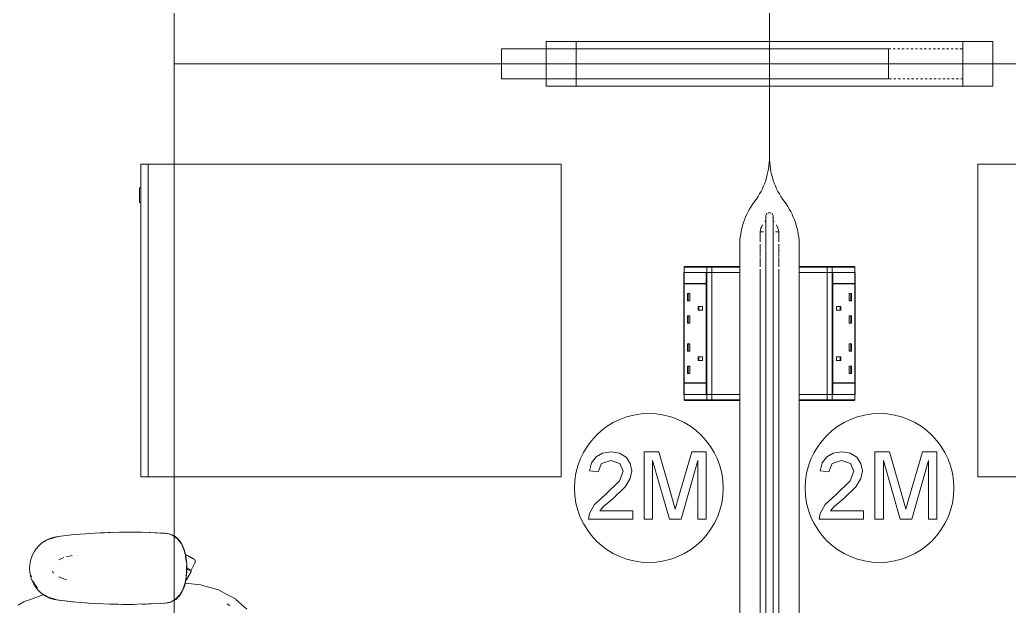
# Model space of a CAD drawing. Header units: millimetres. Extents: x 155927 to 326028, y -36033 to 97293.
# Drawn here: x 191593 to 192923, y 11361 to 12149 of the extents above; entities that cross this region are included whole.
import ezdxf

# ---------------------------------------------------------------- set-up
doc = ezdxf.new("R2010")
doc.units = ezdxf.units.MM
doc.header["$MEASUREMENT"] = 0
doc.linetypes.add('Dash', pattern=[6, 3, -3])
for name, color, linetype, lineweight in [('G-IMPT', 8, 'CONTINUOUS', 9), ('I-FURN', 8, 'CONTINUOUS', 9), ('I-FURN-HDLN', 8, 'Dash', 9)]:
    doc.layers.add(name, color=color, linetype=linetype, lineweight=lineweight)

msp = doc.modelspace()

# ---------------------------------------------------------------- linework, layer by layer
at = {"layer": 'G-IMPT'}
for p, q in [((191622.2, 11445.6), (191626.3, 11448.5)), ((191626.2, 11447.9), (191628.3, 11449.5)), ((191630.7, 11451.1), (191626.3, 11448.5)), ((191636.4, 11453.2), (191628.3, 11449.5)), ((191630.7, 11451.1), (191634.9, 11452.9)), ((191645.4, 11455.2), (191632.9, 11451.4)), ((191632.9, 11451.4), (191642, 11454.3)), ((191634.9, 11452.9), (191639.8, 11454.3)), ((191636.4, 11453.2), (191644.8, 11455.1)), ((191644.8, 11455.2), (191639.8, 11454.3)), ((191645.4, 11455.2), (191642, 11454.3)), ((191662.8, 11457.1), (191644.8, 11455.2)), ((191666.9, 11457.5), (191662.8, 11457.1)), ((191682, 11458.7), (191666.9, 11457.5)), ((191673.8, 11458.1), (191672.1, 11457.9)), ((191682, 11458.7), (191687, 11459.1)), ((191687, 11459.1), (191701.2, 11459.9)), ((191707.2, 11460.1), (191701.2, 11459.9)), ((191707.2, 11460.1), (191719, 11460.5)), ((191712.1, 11460.3), (191714, 11460.4)), ((191714, 11460.4), (191715.5, 11460.4)), ((191727.4, 11460.7), (191719, 11460.5)), ((191727.4, 11460.7), (191738.2, 11460.8)), ((191727.4, 11460.7), (191747.6, 11460.7)), ((191727.4, 11460.7), (191757.4, 11460.6)), ((191757.4, 11460.6), (191738.2, 11460.8)), ((191747.6, 11460.7), (191749.6, 11460.7)), ((191747.6, 11460.7), (191757.4, 11460.6)), ((191747.6, 11460.7), (191769, 11460.2)), ((191747.6, 11460.7), (191767.8, 11460.3)), ((191749.6, 11460.7), (191751.5, 11460.6)), ((191757.4, 11460.6), (191769, 11460.2)), ((191769, 11460.2), (191767.8, 11460.3)), ((191767.8, 11460.3), (191789.5, 11459.2)), ((191767.8, 11460.3), (191787.9, 11459.3)), ((191769, 11460.2), (191789.5, 11459.2)), ((191789.5, 11459.2), (191787.9, 11459.3)), ((191789.5, 11459.2), (191791.2, 11458.9)), ((191793.4, 11458.5), (191789.6, 11459)), ((191793.6, 11458.5), (191791.2, 11458.9)), ((191793.4, 11458.5), (191799.6, 11456)), ((191793.6, 11458.5), (191794.9, 11458.1)), ((191798.6, 11456.7), (191794.9, 11458.1)), ((191798.6, 11456.7), (191800.8, 11455.4)), ((191799.6, 11456), (191800.8, 11455.1)), ((191800.8, 11455.4), (191802, 11454.8)), ((191800.8, 11455.1), (191805.2, 11451.9)), ((191802, 11454.8), (191805.7, 11451.7)), ((191805.2, 11451.9), (191810.4, 11445.1)), ((191808.4, 11448.6), (191805.7, 11451.7)), ((191811.1, 11444.6), (191808.4, 11448.6)), ((191612.6, 11434.4), (191615.4, 11438.6)), ((191615.4, 11438.6), (191618.7, 11442.4)), ((191622.2, 11445.6), (191618.7, 11442.4)), ((191810.4, 11445.1), (191812.3, 11440.7)), ((191811.1, 11444.6), (191813, 11440.5)), ((191814.6, 11435.1), (191812.3, 11440.7)), ((191814.6, 11436.2), (191813, 11440.5)), ((191814.6, 11436.2), (191816.1, 11430.7)), ((191814.6, 11435.1), (191815.3, 11431.6)), ((191607.3, 11420.6), (191608.6, 11425.5)), ((191610.4, 11430.2), (191608.6, 11425.5)), ((191612.6, 11434.4), (191610.4, 11430.2)), ((191645.7, 11423.7), (191652.5, 11426.9)), ((191663.6, 11429.3), (191656.1, 11427.7)), ((191815.9, 11428.9), (191816.6, 11425.1)), ((191817.1, 11424.8), (191816.1, 11430.7)), ((191816.6, 11425.1), (191816.8, 11421.9)), ((191817.1, 11424.8), (191817.6, 11418.6)), ((191606.5, 11412.3), (191606.6, 11416.1)), ((191606.5, 11412.3), (191606.8, 11407.2)), ((191607.3, 11420.6), (191606.6, 11416.1)), ((191637.1, 11408.5), (191638.1, 11406.2)), ((191817.2, 11415.4), (191817.4, 11412.3)), ((191817.2, 11405.1), (191817.4, 11412.3)), ((191817.8, 11412.3), (191817.6, 11418.6)), ((191817.7, 11407.8), (191817.8, 11412.3)), ((191606.8, 11407.2), (191607.7, 11402.3)), ((191607.7, 11402.3), (191608.2, 11400.2)), ((191609.9, 11395.4), (191608.2, 11400.2)), ((191609, 11400.6), (191608.4, 11402.6)), ((191609.9, 11395.4), (191612.2, 11390.9)), ((191610.6, 11395.5), (191612.7, 11391.8)), ((191610.6, 11395.5), (191616.9, 11385.5)), ((191638.1, 11406.2), (191638.4, 11405.8)), ((191656.1, 11396.6), (191645.6, 11400.7)), ((191815.9, 11396.1), (191815.5, 11392.9)), ((191816, 11393.7), (191817.1, 11400.5)), ((191817.2, 11405.1), (191816.8, 11402.3)), ((191817.7, 11407.8), (191817.1, 11400.5)), ((191612.2, 11390.9), (191614.4, 11387.3)), ((191612.7, 11391.8), (191616.9, 11385.5)), ((191617.6, 11383.4), (191614.4, 11387.3)), ((191617.6, 11383.4), (191621.2, 11379.8)), ((191813.3, 11384.7), (191811.1, 11380)), ((191812.4, 11383.5), (191811.2, 11381.4)), ((191815.5, 11392.9), (191812.4, 11383.5)), ((191815, 11389.8), (191813.3, 11384.7)), ((191815, 11389.8), (191816, 11393.7)), ((191815.4, 11392.4), (191836.6, 11389.9)), ((191838.9, 11389.3), (191836.6, 11389.9)), ((191838.9, 11389.3), (191860.2, 11383.3)), ((191860.2, 11383.3), (191861.4, 11382.7)), ((191861.4, 11382.7), (191872.6, 11376.7)), ((191606.5, 11370.1), (191600.5, 11367.9)), ((191625.4, 11377.1), (191606.5, 11370.1)), ((191621.2, 11379.8), (191624.5, 11377.2)), ((191628.9, 11374.5), (191624.5, 11377.2)), ((191630.2, 11374.1), (191626.6, 11376.5)), ((191628.9, 11374.5), (191633.4, 11372.3)), ((191630.2, 11374.1), (191632.9, 11373.2)), ((191630.2, 11374.1), (191642, 11370.2)), ((191639.4, 11370.5), (191631.2, 11373.7)), ((191632.9, 11373.2), (191642, 11370.2)), ((191633.4, 11372.3), (191637.6, 11370.8)), ((191642.5, 11369.7), (191637.6, 11370.8)), ((191642.5, 11369.9), (191639.4, 11370.5)), ((191642.5, 11369.7), (191665.5, 11367.2)), ((191642.5, 11369.7), (191645.4, 11369.3)), ((191642.5, 11369.7), (191664, 11367.3)), ((191665.5, 11367.2), (191645.4, 11369.3)), ((191799.5, 11368.8), (191795.3, 11366.7)), ((191800.4, 11368.8), (191796.1, 11366.8)), ((191799.5, 11368.8), (191800.8, 11369.4)), ((191800.8, 11369.1), (191803.7, 11371)), ((191808.7, 11377.2), (191801.8, 11369.9)), ((191807.5, 11375.2), (191801.8, 11369.9)), ((191801.8, 11369.9), (191804.2, 11372.1)), ((191805, 11372.2), (191803.7, 11371)), ((191806.8, 11375.1), (191804.2, 11372.1)), ((191805, 11372.2), (191807.9, 11375.2)), ((191808.7, 11377.2), (191807.4, 11375.8)), ((191809.4, 11378.3), (191807.5, 11375.2)), ((191807.9, 11375.2), (191810.3, 11378.7)), ((191810.7, 11380.5), (191809.8, 11379.1)), ((191811.1, 11380), (191810.3, 11378.7)), ((191872.6, 11376.7), (191883, 11371.1)), ((191883.7, 11370.5), (191883, 11371.1)), ((191898.5, 11357.5), (191883.7, 11370.5)), ((191590.9, 11362.9), (191598.8, 11367)), ((191598.8, 11367), (191600.5, 11367.9)), ((191664, 11367.3), (191675.4, 11366.3)), ((191685.7, 11365.6), (191675.4, 11366.3)), ((191683.6, 11365.7), (191682.2, 11365.9)), ((191683.6, 11365.7), (191685.5, 11365.6)), ((191685.7, 11365.6), (191694.5, 11365)), ((191705.8, 11364.5), (191694.5, 11365)), ((191705.8, 11364.5), (191713.7, 11364.2)), ((191726, 11363.9), (191713.7, 11364.2)), ((191717.6, 11364.1), (191719.2, 11364)), ((191719.2, 11364), (191721.3, 11364)), ((191726, 11363.9), (191731.5, 11363.8)), ((191746.2, 11363.8), (191731.5, 11363.8)), ((191750.7, 11363.9), (191746.2, 11363.8)), ((191750.7, 11363.9), (191766.4, 11364.3)), ((191757.4, 11364.1), (191759.7, 11364.1)), ((191763, 11364.2), (191759.7, 11364.1)), ((191766.4, 11364.3), (191769.9, 11364.4)), ((191782.5, 11365), (191769.9, 11364.4)), ((191782.5, 11365), (191788.2, 11365.3)), ((191795.3, 11366.7), (191787.9, 11365.3)), ((191788.2, 11365.3), (191792.2, 11365.8)), ((191792.2, 11365.8), (191796.1, 11366.8)), ((191873.4, 11363.7), (191871.8, 11364.4)), ((191875.7, 11362.5), (191871.8, 11364.4)), ((191875.7, 11362.5), (191873.4, 11363.7))]:
    msp.add_line(p, q, dxfattribs=at)
at = {"layer": 'I-FURN'}
for p, q in [((191800.8, 13490.1), (191800.8, 12090.1)), ((191800.8, 12090.1), (191800.8, 13490.1)), ((192600.8, 12090.1), (192600.8, 12214)), ((192600.8, 12214), (192600.8, 12090.1)), ((192600.8, 12214), (192600.8, 12090.1)), ((192600.8, 12090.1), (192600.8, 12214)), ((192300.8, 12120.1), (192900.8, 12120.1)), ((192340.8, 12120.1), (192300.8, 12120.1)), ((192300.8, 12120.1), (192300.8, 12060.1)), ((192300.8, 12110.1), (192300.8, 12120.1)), ((192860.8, 12120.1), (192340.8, 12120.1)), ((192340.8, 12060.1), (192340.8, 12120.1)), ((192340.8, 12110.1), (192340.8, 12120.1)), ((192900.8, 12120.1), (192860.8, 12120.1)), ((192860.8, 12060.1), (192860.8, 12120.1)), ((192860.8, 12060.1), (192860.8, 12120.1)), ((192900.8, 12060.1), (192900.8, 12120.1)), ((192900.8, 12060.1), (192900.8, 12120.1)), ((192300.8, 12110.1), (192240.8, 12110.1)), ((192240.8, 12110.1), (192240.8, 12070.1)), ((192760.8, 12110.1), (192300.8, 12110.1)), ((192760.8, 12070.1), (192760.8, 12110.1)), ((191800.8, 12090.1), (192600.8, 12090.1)), ((192600.8, 12090.1), (191800.8, 12090.1)), ((192600.8, 12090.1), (191800.8, 12090.1)), ((191800.8, 12090.1), (191800.8, 10690.1)), ((191800.8, 10690.1), (191800.8, 12090.1)), ((191800.8, 12090.1), (192600.8, 12090.1)), ((192600.8, 12090.1), (193400.8, 12090.1)), ((193400.8, 12090.1), (192600.8, 12090.1)), ((192600.8, 11965.1), (192600.8, 12090.1)), ((192600.8, 12090.1), (192600.8, 11965.1)), ((193400.8, 12090.1), (192600.8, 12090.1)), ((192600.8, 12090.1), (192600.8, 11965.1)), ((192600.8, 11965.1), (192600.8, 12090.1)), ((192600.8, 12090.1), (193400.8, 12090.1)), ((192240.8, 12070.1), (192300.8, 12070.1)), ((192300.8, 12060.1), (192300.8, 12070.1)), ((192300.8, 12070.1), (192760.8, 12070.1)), ((192300.8, 12060.1), (192340.8, 12060.1)), ((192900.8, 12060.1), (192300.8, 12060.1)), ((192340.8, 12060.1), (192340.8, 12070.1)), ((192340.8, 12060.1), (192860.8, 12060.1)), ((192860.8, 12060.1), (192900.8, 12060.1)), ((191766, 11955.2), (191756, 11955.2)), ((191756, 11955.2), (191756, 11535.2)), ((191766, 11535.2), (191766, 11955.2)), ((191800.8, 11955.2), (191766, 11955.2)), ((191766, 11955.2), (191766, 11535.2)), ((192321, 11955.2), (191800.8, 11955.2)), ((192321, 11535.2), (192321, 11955.2)), ((193400.8, 11955.2), (192880.6, 11955.2)), ((192880.6, 11955.2), (192880.6, 11535.2)), ((191756, 11923.6), (191754, 11923.6)), ((191754, 11903.6), (191754, 11923.6)), ((191754, 11923.6), (191754, 11903.6)), ((191754, 11903.6), (191756, 11903.6)), ((192595.8, 11885.1), (192595.8, 11885)), ((192595.8, 11885), (192595.8, 11884.9)), ((192595.8, 11884.9), (192595.8, 11884.6)), ((192595.8, 11884.6), (192595.8, 11884.2)), ((192595.8, 11884.2), (192595.8, 11883.7)), ((192595.8, 11883.7), (192595.8, 11883)), ((192595.8, 11883), (192595.8, 11882.3)), ((192595.8, 11882.3), (192595.8, 11881.5)), ((192595.8, 11881.5), (192595.8, 11880.5)), ((192595.8, 11880.5), (192595.8, 11879.5)), ((192595.8, 11879.5), (192595.8, 11878.3)), ((192595.8, 11878.3), (192595.8, 11877.1)), ((192595.8, 11877.1), (192595.8, 11875.7)), ((192595.8, 11875.7), (192595.8, 11874.2)), ((192595.8, 11874.2), (192595.8, 11872.7)), ((192605.8, 11885), (192605.8, 11885.1)), ((192605.8, 11885.1), (192605.8, 11885.1)), ((192605.8, 11884.8), (192605.8, 11885)), ((192605.8, 11884.5), (192605.8, 11884.8)), ((192605.8, 11884), (192605.8, 11884.5)), ((192605.8, 11883.5), (192605.8, 11884)), ((192605.8, 11882.9), (192605.8, 11883.5)), ((192605.8, 11882.1), (192605.8, 11882.9)), ((192605.8, 11881.2), (192605.8, 11882.1)), ((192605.8, 11880.3), (192605.8, 11881.2)), ((192605.8, 11879.2), (192605.8, 11880.3)), ((192605.8, 11878), (192605.8, 11879.2)), ((192605.8, 11876.7), (192605.8, 11878)), ((192605.8, 11875.3), (192605.8, 11876.7)), ((192605.8, 11873.8), (192605.8, 11875.3)), ((192605.8, 11872.3), (192605.8, 11873.8)), ((192592.9, 11864.2), (192588.3, 11864.2)), ((192588.3, 11860.7), (192588.3, 11864.2)), ((192595.8, 11872.7), (192595.8, 11871)), ((192595.8, 11871), (192595.8, 11869.3)), ((192595.8, 11869.3), (192595.8, 11867.5)), ((192595.8, 11867.5), (192595.8, 11865.6)), ((192595.8, 11865.6), (192595.8, 11863.6)), ((192595.8, 11863.6), (192595.8, 11861.5)), ((192595.8, 11861.5), (192595.8, 11859.3)), ((192605.8, 11870.6), (192605.8, 11872.3)), ((192605.8, 11868.8), (192605.8, 11870.6)), ((192605.8, 11867), (192605.8, 11868.8)), ((192605.8, 11865), (192605.8, 11867)), ((192605.8, 11863), (192605.8, 11865)), ((192605.8, 11860.9), (192605.8, 11863)), ((192605.8, 11858.8), (192605.8, 11860.9)), ((192613.3, 11864.2), (192608.8, 11864.2)), ((192613.3, 11864.2), (192613.3, 11860.7)), ((192588.3, 11859.5), (192588.3, 11860.4)), ((192588.3, 11857.6), (192588.3, 11859.2)), ((192588.3, 11851.1), (192588.3, 11857.5)), ((192588.3, 11836.1), (192588.3, 11847.6)), ((192595.8, 11859.3), (192595.8, 11857.1)), ((192595.8, 11857.1), (192595.8, 11854.8)), ((192595.8, 11854.8), (192595.8, 11852.5)), ((192595.8, 11852.5), (192595.8, 11850.1)), ((192595.8, 11850.1), (192595.8, 11847.6)), ((192595.8, 11847.6), (192595.8, 11845.1)), ((192605.8, 11856.5), (192605.8, 11858.8)), ((192605.8, 11854.2), (192605.8, 11856.5)), ((192605.8, 11851.8), (192605.8, 11854.2)), ((192605.8, 11849.4), (192605.8, 11851.8)), ((192605.8, 11846.9), (192605.8, 11849.4)), ((192613.3, 11860.4), (192613.3, 11859.5)), ((192613.3, 11859.2), (192613.3, 11857.6)), ((192613.3, 11857.5), (192613.3, 11851.1)), ((192613.3, 11847.6), (192613.3, 11836.1)), ((192560.8, 11816.9), (192560.8, 11845.1)), ((192560.8, 11845.1), (192560.8, 11816.9)), ((192588.3, 11831.2), (192588.3, 11835.3)), ((192595.8, 11845.1), (192595.8, 11842.5)), ((192595.8, 11842.5), (192595.8, 11839.9)), ((192595.8, 11839.9), (192595.8, 11837.2)), ((192595.8, 11837.2), (192595.8, 11834.5)), ((192595.8, 11834.5), (192595.8, 11831.8)), ((192605.8, 11844.4), (192605.8, 11846.9)), ((192605.8, 11841.8), (192605.8, 11844.4)), ((192605.8, 11839.1), (192605.8, 11841.8)), ((192605.8, 11836.5), (192605.8, 11839.1)), ((192605.8, 11833.8), (192605.8, 11836.5)), ((192613.3, 11835.3), (192613.3, 11831.2)), ((192640.8, 11845.1), (192640.8, 11816.9)), ((192640.8, 11816.9), (192640.8, 11845.1)), ((192588.3, 11817.1), (192588.3, 11829.8)), ((192595.8, 11831.8), (192595.8, 11829)), ((192595.8, 11829), (192595.8, 11826.2)), ((192595.8, 11826.2), (192595.8, 11823.4)), ((192595.8, 11823.4), (192595.8, 11820.6)), ((192605.8, 11831), (192605.8, 11833.8)), ((192605.8, 11828.3), (192605.8, 11831)), ((192605.8, 11825.5), (192605.8, 11828.3)), ((192605.8, 11822.7), (192605.8, 11825.5)), ((192605.8, 11819.8), (192605.8, 11822.7)), ((192613.3, 11829.8), (192613.3, 11817.1)), ((192485.8, 11809.8), (192485.8, 11794.8)), ((192515.6, 11809.8), (192485.8, 11809.8)), ((192486, 11809.9), (192486, 11816.9)), ((192486.2, 11816.9), (192486, 11816.9)), ((192486, 11809.9), (192486, 11816.9)), ((192486, 11809.9), (192486, 11816.9)), ((192486.2, 11809.9), (192486, 11809.9)), ((192486, 11645.9), (192486, 11809.8)), ((192516.4, 11816.9), (192486.2, 11816.9)), ((192486.2, 11816.9), (192486.2, 11809.9)), ((192516.4, 11809.9), (192486.2, 11809.9)), ((192486.3, 11817.7), (192486.3, 11817.7)), ((192487, 11817.9), (192517.2, 11817.9)), ((192487, 11817.9), (192517.2, 11817.9)), ((192515.6, 11794.8), (192515.6, 11809.8)), ((192515.6, 11809.8), (192518.1, 11809.8)), ((192515.8, 11809.8), (192515.8, 11794.8)), ((192516.4, 11809.8), (192515.8, 11809.8)), ((192523.3, 11816.9), (192516.4, 11816.9)), ((192516.4, 11816.9), (192516.4, 11809.9)), ((192523.3, 11809.9), (192516.4, 11809.9)), ((192516.4, 11809.8), (192523.3, 11809.8)), ((192516.4, 11645.9), (192516.4, 11809.8)), ((192555.8, 11817.9), (192517.2, 11817.9)), ((192517.2, 11817.9), (192522.8, 11817.9)), ((192522.8, 11817.9), (192559.8, 11817.9)), ((192560.8, 11816.9), (192523.3, 11816.9)), ((192523.3, 11816.9), (192523.3, 11809.9)), ((192560.8, 11809.9), (192523.3, 11809.9)), ((192523.3, 11809.8), (192560.8, 11809.8)), ((192523.3, 11645.9), (192523.3, 11809.8)), ((192555.8, 11816.9), (192555.8, 11817.9)), ((192559.8, 11817.9), (192555.8, 11817.9)), ((192559.8, 11817.9), (192559.8, 11817.9)), ((192560.8, 11816.9), (192560.8, 11809.9)), ((192560.8, 11816.9), (192560.8, 11809.9)), ((192560.8, 11809.8), (192560.8, 11645.9)), ((192560.8, 11645.9), (192560.8, 11809.8)), ((192588.3, 10976), (192588.3, 11814.2)), ((192595.8, 11820.6), (192595.8, 11817.8)), ((192595.8, 11817.8), (192595.8, 11814.9)), ((192595.8, 11814.9), (192595.8, 11814.2)), ((192595.8, 11814.2), (192595.8, 10976)), ((192605.8, 11817), (192605.8, 11819.8)), ((192605.8, 11814.2), (192605.8, 11817)), ((192605.8, 10976), (192605.8, 11814.2)), ((192613.3, 11814.2), (192613.3, 10976)), ((192640.8, 11816.9), (192640.8, 11809.9)), ((192640.8, 11816.9), (192678.3, 11816.9)), ((192640.8, 11816.9), (192640.8, 11809.9)), ((192640.8, 11809.9), (192678.3, 11809.9)), ((192640.8, 11809.8), (192640.8, 11645.9)), ((192640.8, 11645.9), (192640.8, 11809.8)), ((192678.3, 11809.8), (192640.8, 11809.8)), ((192641.8, 11817.9), (192641.8, 11817.9)), ((192678.8, 11817.9), (192641.8, 11817.9)), ((192641.8, 11817.9), (192645.8, 11817.9)), ((192645.8, 11816.9), (192645.8, 11817.9)), ((192645.8, 11817.9), (192684.4, 11817.9)), ((192678.3, 11816.9), (192685.2, 11816.9)), ((192678.3, 11816.9), (192678.3, 11809.9)), ((192678.3, 11809.9), (192685.2, 11809.9)), ((192678.3, 11645.9), (192678.3, 11809.8)), ((192685.2, 11809.8), (192678.3, 11809.8)), ((192684.4, 11817.9), (192678.8, 11817.9)), ((192686, 11809.8), (192683.6, 11809.8)), ((192714.6, 11817.9), (192684.4, 11817.9)), ((192714.6, 11817.9), (192684.4, 11817.9)), ((192685.2, 11816.9), (192715.5, 11816.9)), ((192685.2, 11816.9), (192685.2, 11809.9)), ((192685.2, 11809.9), (192715.5, 11809.9)), ((192685.2, 11645.9), (192685.2, 11809.8)), ((192685.2, 11809.8), (192685.8, 11809.8)), ((192685.8, 11809.8), (192685.8, 11794.8)), ((192686, 11794.8), (192686, 11809.8)), ((192686, 11809.8), (192715.8, 11809.8)), ((192715.3, 11817.7), (192715.3, 11817.7)), ((192715.5, 11816.9), (192715.6, 11816.9)), ((192715.5, 11816.9), (192715.5, 11809.9)), ((192715.5, 11809.9), (192715.6, 11809.9)), ((192715.6, 11809.9), (192715.6, 11816.9)), ((192715.6, 11809.9), (192715.6, 11816.9)), ((192715.6, 11809.9), (192715.6, 11816.9)), ((192715.6, 11645.9), (192715.6, 11809.8)), ((192715.8, 11809.8), (192715.8, 11794.8)), ((192485.8, 11794.8), (192515.6, 11794.8)), ((192485.8, 11794.3), (192485.8, 11661.3)), ((192485.8, 11794.3), (192515.6, 11794.3)), ((192486.2, 11794.8), (192486.2, 11794.3)), ((192515.6, 11661.3), (192515.6, 11794.3)), ((192515.8, 11794.3), (192515.8, 11661.3)), ((192685.8, 11794.3), (192685.8, 11661.3)), ((192715.8, 11794.8), (192686, 11794.8)), ((192686, 11661.3), (192686, 11794.3)), ((192715.8, 11794.3), (192686, 11794.3)), ((192715.5, 11794.8), (192715.5, 11794.3)), ((192715.8, 11794.3), (192715.8, 11661.3)), ((192490.8, 11781.7), (192493.7, 11781.7)), ((192490.8, 11771.7), (192490.8, 11781.7)), ((192491.5, 11771.7), (192491.5, 11781.7)), ((192493.7, 11771.7), (192493.7, 11781.7)), ((192710.8, 11781.7), (192708, 11781.7)), ((192708, 11771.7), (192708, 11781.7)), ((192710.1, 11771.7), (192710.1, 11781.7)), ((192710.8, 11771.7), (192710.8, 11781.7)), ((192490.8, 11771.7), (192493.7, 11771.7)), ((192710.8, 11771.7), (192708, 11771.7)), ((192505.1, 11764.2), (192510.9, 11764.2)), ((192505.1, 11759.2), (192505.1, 11764.2)), ((192505.1, 11759.2), (192510.9, 11759.2)), ((192505.9, 11759.2), (192505.9, 11764.2)), ((192510.9, 11759.2), (192510.9, 11764.2)), ((192696.5, 11764.2), (192690.7, 11764.2)), ((192690.7, 11759.2), (192690.7, 11764.2)), ((192696.5, 11759.2), (192690.7, 11759.2)), ((192695.7, 11759.2), (192695.7, 11764.2)), ((192696.5, 11759.2), (192696.5, 11764.2)), ((192490.8, 11751.7), (192493.7, 11751.7)), ((192490.8, 11741.7), (192490.8, 11751.7)), ((192490.8, 11741.7), (192493.7, 11741.7)), ((192491.5, 11741.7), (192491.5, 11751.7)), ((192493.7, 11741.7), (192493.7, 11751.7)), ((192710.8, 11751.7), (192708, 11751.7)), ((192708, 11741.7), (192708, 11751.7)), ((192710.8, 11741.7), (192708, 11741.7)), ((192710.1, 11741.7), (192710.1, 11751.7)), ((192710.8, 11741.7), (192710.8, 11751.7)), ((192490.8, 11713.9), (192493.7, 11713.9)), ((192490.8, 11703.9), (192490.8, 11713.9)), ((192490.8, 11703.9), (192493.7, 11703.9)), ((192491.5, 11703.9), (192491.5, 11713.9)), ((192493.7, 11703.9), (192493.7, 11713.9)), ((192710.8, 11713.9), (192708, 11713.9)), ((192708, 11703.9), (192708, 11713.9)), ((192710.8, 11703.9), (192708, 11703.9)), ((192710.1, 11703.9), (192710.1, 11713.9)), ((192710.8, 11703.9), (192710.8, 11713.9)), ((192505.1, 11696.4), (192510.9, 11696.4)), ((192505.1, 11691.4), (192505.1, 11696.4)), ((192510.9, 11691.4), (192505.1, 11691.4)), ((192505.9, 11691.4), (192505.9, 11696.4)), ((192510.9, 11696.4), (192510.9, 11691.4)), ((192690.7, 11696.4), (192690.7, 11691.4)), ((192696.5, 11696.4), (192690.7, 11696.4)), ((192690.7, 11691.4), (192696.5, 11691.4)), ((192695.7, 11691.4), (192695.7, 11696.4)), ((192696.5, 11691.4), (192696.5, 11696.4)), ((192490.8, 11683.9), (192493.7, 11683.9)), ((192490.8, 11673.9), (192490.8, 11683.9)), ((192491.5, 11673.9), (192491.5, 11683.9)), ((192493.7, 11673.9), (192493.7, 11683.9)), ((192710.8, 11683.9), (192708, 11683.9)), ((192708, 11673.9), (192708, 11683.9)), ((192710.1, 11673.9), (192710.1, 11683.9)), ((192710.8, 11673.9), (192710.8, 11683.9)), ((192485.8, 11661.3), (192515.6, 11661.3)), ((192486.2, 11661.3), (192486.2, 11660.8)), ((192490.8, 11673.9), (192493.7, 11673.9)), ((192715.8, 11661.3), (192686, 11661.3)), ((192710.8, 11673.9), (192708, 11673.9)), ((192715.5, 11661.3), (192715.5, 11660.8)), ((192515.6, 11660.8), (192485.8, 11660.8)), ((192485.8, 11660.8), (192485.8, 11645.8)), ((192515.6, 11645.8), (192515.6, 11660.8)), ((192515.8, 11660.8), (192515.8, 11645.9)), ((192685.8, 11660.8), (192685.8, 11645.9)), ((192686, 11645.8), (192686, 11660.8)), ((192686, 11660.8), (192715.8, 11660.8)), ((192715.8, 11660.8), (192715.8, 11645.8)), ((192485.8, 11645.8), (192515.6, 11645.8)), ((192486, 11638.8), (192486, 11645.8)), ((192486, 11638.8), (192486, 11645.8)), ((192486, 11645.8), (192486, 11638.8)), ((192486, 11645.8), (192486.2, 11645.8)), ((192486, 11638.8), (192486.2, 11638.8)), ((192486.2, 11638.8), (192486.2, 11645.8)), ((192486.2, 11645.8), (192516.4, 11645.8)), ((192486.2, 11638.8), (192516.4, 11638.8)), ((192486.3, 11638), (192486.3, 11638)), ((192517.2, 11637.8), (192487, 11637.8)), ((192517.2, 11637.8), (192487, 11637.8)), ((192515.8, 11645.9), (192516.4, 11645.9)), ((192523.3, 11645.9), (192516.4, 11645.9)), ((192516.4, 11638.8), (192516.4, 11645.8)), ((192516.4, 11645.8), (192523.3, 11645.8)), ((192516.4, 11638.8), (192523.3, 11638.8)), ((192517.2, 11637.8), (192555.8, 11637.8)), ((192522.8, 11637.8), (192517.2, 11637.8)), ((192559.8, 11637.8), (192522.8, 11637.8)), ((192560.8, 11645.9), (192523.3, 11645.9)), ((192523.3, 11638.8), (192523.3, 11645.8)), ((192523.3, 11645.8), (192560.8, 11645.8)), ((192523.3, 11638.8), (192560.8, 11638.8)), ((192555.8, 11637.8), (192555.8, 11638.8)), ((192555.8, 11637.8), (192559.8, 11637.8)), ((192560.8, 11645.8), (192560.8, 11638.8)), ((192560.8, 11638.8), (192560.8, 11645.8)), ((192560.8, 10935.1), (192560.8, 11638.8)), ((192560.8, 11638.8), (192560.8, 10935.1)), ((192640.8, 11645.9), (192678.3, 11645.9)), ((192640.8, 11645.8), (192640.8, 11638.8)), ((192640.8, 11638.8), (192640.8, 11645.8)), ((192678.3, 11645.8), (192640.8, 11645.8)), ((192640.8, 11638.8), (192640.8, 10935.1)), ((192640.8, 10935.1), (192640.8, 11638.8)), ((192678.3, 11638.8), (192640.8, 11638.8)), ((192645.8, 11637.8), (192641.8, 11637.8)), ((192641.8, 11637.8), (192678.8, 11637.8)), ((192645.8, 11637.8), (192645.8, 11638.8)), ((192684.4, 11637.8), (192645.8, 11637.8)), ((192678.3, 11645.9), (192685.2, 11645.9)), ((192678.3, 11638.8), (192678.3, 11645.8)), ((192685.2, 11645.8), (192678.3, 11645.8)), ((192685.2, 11638.8), (192678.3, 11638.8)), ((192678.8, 11637.8), (192684.4, 11637.8)), ((192684.4, 11637.8), (192714.6, 11637.8)), ((192684.4, 11637.8), (192714.6, 11637.8)), ((192685.8, 11645.9), (192685.2, 11645.9)), ((192685.2, 11638.8), (192685.2, 11645.8)), ((192715.5, 11645.8), (192685.2, 11645.8)), ((192715.5, 11638.8), (192685.2, 11638.8)), ((192715.8, 11645.8), (192686, 11645.8)), ((192715.3, 11638), (192715.3, 11638)), ((192715.5, 11638.8), (192715.5, 11645.8)), ((192715.6, 11645.8), (192715.5, 11645.8)), ((192715.6, 11638.8), (192715.5, 11638.8)), ((192715.6, 11638.8), (192715.6, 11645.8)), ((192715.6, 11638.8), (192715.6, 11645.8)), ((192715.6, 11645.8), (192715.6, 11638.8)), ((192387.9, 11568.6), (192376.5, 11567)), ((192399.3, 11566.8), (192387.9, 11568.6)), ((192452, 11568.6), (192432.5, 11568.6)), ((192432.5, 11568.6), (192432.5, 11478.2)), ((192470.5, 11504.9), (192452, 11568.6)), ((192496.4, 11568.6), (192478.2, 11506)), ((192515.9, 11568.6), (192496.4, 11568.6)), ((192515.9, 11478.2), (192515.9, 11568.6)), ((192697.9, 11568.6), (192686.5, 11567)), ((192709.3, 11566.8), (192697.9, 11568.6)), ((192762, 11568.6), (192742.5, 11568.6)), ((192742.5, 11568.6), (192742.5, 11478.2)), ((192780.5, 11504.9), (192762, 11568.6)), ((192806.4, 11568.6), (192788.2, 11506)), ((192825.9, 11568.6), (192806.4, 11568.6)), ((192825.9, 11478.2), (192825.9, 11568.6)), ((192367.7, 11562.1), (192361.8, 11554.1)), ((192376.5, 11567), (192367.7, 11562.1)), ((192375.1, 11553.2), (192387.6, 11557.3)), ((192387.6, 11557.3), (192399.7, 11553.1)), ((192408.1, 11561.4), (192399.3, 11566.8)), ((192413.7, 11553.2), (192408.1, 11561.4)), ((192443.8, 11478.2), (192443.8, 11557.3)), ((192443.8, 11557.3), (192466.5, 11478.2)), ((192481.9, 11478.2), (192504.6, 11557.3)), ((192504.6, 11557.3), (192504.6, 11478.2)), ((192677.7, 11562.1), (192671.8, 11554.1)), ((192686.5, 11567), (192677.7, 11562.1)), ((192685.1, 11553.2), (192697.6, 11557.3)), ((192697.6, 11557.3), (192709.7, 11553.1)), ((192718.1, 11561.4), (192709.3, 11566.8)), ((192723.7, 11553.2), (192718.1, 11561.4)), ((192753.8, 11478.2), (192753.8, 11557.3)), ((192753.8, 11557.3), (192776.5, 11478.2)), ((192791.9, 11478.2), (192814.6, 11557.3)), ((192814.6, 11557.3), (192814.6, 11478.2)), ((192361.8, 11554.1), (192359.1, 11543.2)), ((192359.1, 11543.2), (192370.4, 11541.8)), ((192370.4, 11541.8), (192375.1, 11553.2)), ((192404.3, 11542.7), (192399.4, 11529.9)), ((192399.7, 11553.1), (192404.3, 11542.7)), ((192413.6, 11532.7), (192415.6, 11543.4)), ((192415.6, 11543.4), (192413.7, 11553.2)), ((192671.8, 11554.1), (192669.1, 11543.2)), ((192669.1, 11543.2), (192680.4, 11541.8)), ((192680.4, 11541.8), (192685.1, 11553.2)), ((192714.3, 11542.7), (192709.4, 11529.9)), ((192709.7, 11553.1), (192714.3, 11542.7)), ((192723.6, 11532.7), (192725.6, 11543.4)), ((192725.6, 11543.4), (192723.7, 11553.2)), ((191756, 11535.2), (191766, 11535.2)), ((191766, 11535.2), (191800.8, 11535.2)), ((191800.8, 11535.2), (192321, 11535.2)), ((192399.4, 11529.9), (192379.9, 11511.1)), ((192406.9, 11521.6), (192413.6, 11532.7)), ((192709.4, 11529.9), (192689.9, 11511.1)), ((192716.9, 11521.6), (192723.6, 11532.7)), ((192880.6, 11535.2), (193400.8, 11535.2)), ((192390.7, 11506.1), (192406.9, 11521.6)), ((192700.7, 11506.1), (192716.9, 11521.6)), ((192379.9, 11511.1), (192365.7, 11498)), ((192377.7, 11495.2), (192390.7, 11506.1)), ((192474.2, 11491.6), (192470.5, 11504.9)), ((192478.2, 11506), (192474.2, 11491.6)), ((192689.9, 11511.1), (192675.7, 11498)), ((192687.7, 11495.2), (192700.7, 11506.1)), ((192784.2, 11491.6), (192780.5, 11504.9)), ((192788.2, 11506), (192784.2, 11491.6)), ((192365.7, 11498), (192358.9, 11486)), ((192372.6, 11489.5), (192377.7, 11495.2)), ((192417, 11489.5), (192372.6, 11489.5)), ((192417, 11478.2), (192417, 11489.5)), ((192675.7, 11498), (192668.9, 11486)), ((192682.6, 11489.5), (192687.7, 11495.2)), ((192727, 11489.5), (192682.6, 11489.5)), ((192727, 11478.2), (192727, 11489.5)), ((192358.9, 11486), (192357.6, 11478.2)), ((192357.6, 11478.2), (192417, 11478.2)), ((192432.5, 11478.2), (192443.8, 11478.2)), ((192466.5, 11478.2), (192481.9, 11478.2)), ((192504.6, 11478.2), (192515.9, 11478.2)), ((192668.9, 11486), (192667.6, 11478.2)), ((192667.6, 11478.2), (192727, 11478.2)), ((192742.5, 11478.2), (192753.8, 11478.2)), ((192776.5, 11478.2), (192791.9, 11478.2)), ((192814.6, 11478.2), (192825.9, 11478.2)), ((191816.3, 11430.6), (191815.5, 11431)), ((191817.1, 11430.1), (191816.3, 11430.6)), ((191817.9, 11429.7), (191817.1, 11430.1)), ((191818.7, 11429.3), (191817.9, 11429.7)), ((191819.4, 11428.9), (191818.7, 11429.3)), ((191820.1, 11428.6), (191819.4, 11428.9)), ((191820.8, 11428.2), (191820.1, 11428.6)), ((191821.4, 11427.9), (191820.8, 11428.2)), ((191822, 11427.5), (191821.4, 11427.9)), ((191822.6, 11427.2), (191822, 11427.5)), ((191822.3, 11427.4), (191822.9, 11427.1)), ((191823.2, 11426.9), (191822.6, 11427.2)), ((191822.9, 11427.1), (191823.4, 11426.8)), ((191823.7, 11426.6), (191823.2, 11426.9)), ((191823.4, 11426.8), (191823.9, 11426.5)), ((191824.2, 11426.4), (191823.7, 11426.6)), ((191823.9, 11426.5), (191824.4, 11426.3)), ((191824.6, 11426.2), (191824.2, 11426.4)), ((191824.4, 11426.3), (191824.8, 11426)), ((191825, 11425.9), (191824.6, 11426.2)), ((191824.8, 11426), (191825.2, 11425.8)), ((191825.4, 11425.7), (191825, 11425.9)), ((191825.2, 11425.8), (191825.6, 11425.7)), ((191825.7, 11425.6), (191825.4, 11425.7)), ((191825.6, 11425.7), (191825.9, 11425.5)), ((191826, 11425.4), (191825.7, 11425.6)), ((191825.9, 11425.5), (191826.2, 11425.3)), ((191826.3, 11425.3), (191826, 11425.4)), ((191826.2, 11425.3), (191826.4, 11425.2)), ((191826.5, 11425.1), (191826.3, 11425.3)), ((191826.4, 11425.2), (191826.6, 11425.1)), ((191826.7, 11425.1), (191826.5, 11425.1)), ((191826.6, 11425.1), (191826.8, 11425)), ((191826.8, 11425), (191826.7, 11425.1)), ((191826.8, 11425), (191826.9, 11424.9)), ((191826.9, 11424.9), (191826.8, 11425)), ((191826.9, 11424.9), (191827, 11424.9)), ((191827, 11424.9), (191826.9, 11424.9)), ((191827, 11424.9), (191827.2, 11424.8)), ((191827, 11424.9), (191827, 11424.9)), ((191827, 11424.9), (191827, 11424.9)), ((191827, 11424.9), (191827, 11424.9)), ((191827.2, 11424.8), (191827.3, 11424.7)), ((191827.3, 11424.7), (191827.4, 11424.6)), ((191827.4, 11424.6), (191827.6, 11424.5)), ((191827.6, 11424.5), (191827.7, 11424.4)), ((191827.7, 11424.4), (191827.8, 11424.3)), ((191827.8, 11424.3), (191827.9, 11424.2)), ((191827.9, 11424.2), (191828, 11424.1)), ((191828, 11424.1), (191828.1, 11424)), ((191828.1, 11424), (191828.2, 11423.9)), ((191828.2, 11423.9), (191828.3, 11423.7)), ((191828.3, 11423.7), (191828.4, 11423.6)), ((191828.4, 11423.6), (191828.5, 11423.5)), ((191828.5, 11423.5), (191828.6, 11423.3)), ((191828.6, 11423.3), (191828.7, 11423.2)), ((191828.7, 11423.2), (191828.8, 11423)), ((191828.8, 11423), (191828.8, 11422.9)), ((191828.8, 11422.9), (191828.9, 11422.7)), ((191828.9, 11422.7), (191828.9, 11422.6)), ((191828.9, 11422.6), (191829, 11422.4)), ((191829, 11422.4), (191829, 11422.3)), ((191829, 11422.3), (191829.1, 11422.1)), ((191829.1, 11422.1), (191829.1, 11422)), ((191829.1, 11422), (191829.1, 11421.8)), ((191829.1, 11421.8), (191829.1, 11421.7)), ((191823.7, 11408.5), (191817.1, 11396.2)), ((191817.9, 11412.7), (191823.5, 11409.7)), ((191818.4, 11411.3), (191823.7, 11408.5)), ((191823.5, 11409.7), (191828.7, 11419.4)), ((191828.8, 11419.6), (191828.7, 11419.5)), ((191828.7, 11419.5), (191828.7, 11419.4)), ((191828.9, 11419.9), (191828.8, 11419.8)), ((191828.8, 11419.8), (191828.8, 11419.6)), ((191829, 11420.2), (191828.9, 11420.1)), ((191828.9, 11420.1), (191828.9, 11419.9)), ((191829.1, 11420.5), (191829, 11420.4)), ((191829, 11420.4), (191829, 11420.2)), ((191829.1, 11421.7), (191829.1, 11421.5)), ((191829.1, 11421.5), (191829.1, 11421.3)), ((191829.1, 11421.3), (191829.1, 11421.2)), ((191829.1, 11421.2), (191829.1, 11421)), ((191829.1, 11421), (191829.1, 11420.8)), ((191829.1, 11420.8), (191829.1, 11420.7)), ((191829.1, 11420.7), (191829.1, 11420.5)), ((191817.1, 11396.2), (191817, 11396.2)), ((191817.3, 11396.1), (191823.9, 11408.4))]:
    msp.add_line(p, q, dxfattribs=at)
at = {"layer": 'I-FURN', "flags": 128}
for points in [[(192486.1, 11817.4), (192486.1, 11817.4), (192486.1, 11817.3), (192486.1, 11817.3), (192486, 11817.3), (192486, 11817.2), (192486, 11817.2), (192486, 11817.2), (192486, 11817.1), (192486, 11817.1), (192486, 11817), (192486, 11817), (192486, 11817), (192486, 11816.9), (192486, 11816.9)], [(192517.2, 11817.9), (192517.3, 11817.9), (192517.4, 11817.9), (192517.5, 11817.9), (192517.7, 11817.9), (192517.8, 11817.9), (192517.9, 11817.9), (192518, 11817.9), (192518.1, 11817.9), (192518.3, 11817.9), (192518.4, 11817.9), (192518.5, 11817.9), (192518.7, 11817.9), (192518.8, 11817.9), (192519, 11817.9), (192519.1, 11817.9), (192519.3, 11817.9), (192519.4, 11817.9), (192519.6, 11817.9), (192519.7, 11817.9), (192519.9, 11817.9), (192520, 11817.9), (192520.2, 11817.9), (192520.4, 11817.9), (192520.5, 11817.9), (192520.7, 11817.9), (192520.8, 11817.9), (192521, 11817.9), (192521.2, 11817.9), (192521.3, 11817.9), (192521.5, 11817.9), (192521.6, 11817.9), (192521.8, 11817.9), (192521.9, 11817.9), (192522.1, 11817.9), (192522.2, 11817.9), (192522.4, 11817.9), (192522.5, 11817.9), (192522.7, 11817.9), (192522.8, 11817.9)], [(192522.8, 11817.9), (192525.6, 11817.9), (192528.3, 11817.9), (192530.9, 11817.9), (192533.4, 11817.9), (192535.8, 11817.9), (192538.2, 11817.9), (192540.4, 11817.9), (192542.5, 11817.9), (192544.5, 11817.9), (192546.4, 11817.9), (192548.2, 11817.9), (192549.9, 11817.9), (192551.4, 11817.9), (192552.9, 11817.9), (192554.2, 11817.9), (192555.3, 11817.9), (192556.4, 11817.9), (192557.3, 11817.9), (192558.1, 11817.9), (192558.7, 11817.9), (192559.2, 11817.9), (192559.6, 11817.9), (192559.8, 11817.9)], [(192559.8, 11817.9), (192559.8, 11817.9), (192559.8, 11817.9), (192559.8, 11817.9), (192559.8, 11817.9), (192559.7, 11817.9), (192559.7, 11817.9), (192559.7, 11817.9), (192559.6, 11817.9), (192559.6, 11817.9), (192559.5, 11817.9), (192559.4, 11817.9), (192559.4, 11817.9), (192559.3, 11817.9), (192559.2, 11817.9), (192559.1, 11817.9), (192559, 11817.9), (192558.9, 11817.9), (192558.8, 11817.9), (192558.7, 11817.9), (192558.6, 11817.9), (192558.5, 11817.9), (192558.4, 11817.9), (192558.2, 11817.9), (192558.1, 11817.9), (192558, 11817.9), (192557.8, 11817.9), (192557.7, 11817.9), (192557.6, 11817.9), (192557.4, 11817.9), (192557.3, 11817.9), (192557.1, 11817.9), (192557, 11817.9), (192556.8, 11817.9), (192556.7, 11817.9), (192556.5, 11817.9), (192556.3, 11817.9), (192556.2, 11817.9), (192556, 11817.9), (192555.9, 11817.9), (192555.8, 11817.9)], [(192560.8, 11816.9), (192560.8, 11816.9), (192560.8, 11817), (192560.8, 11817), (192560.8, 11817.1), (192560.8, 11817.1), (192560.8, 11817.1), (192560.8, 11817.2), (192560.8, 11817.2), (192560.8, 11817.3), (192560.7, 11817.3), (192560.7, 11817.3), (192560.7, 11817.4), (192560.7, 11817.4), (192560.7, 11817.4), (192560.6, 11817.5), (192560.6, 11817.5), (192560.6, 11817.5), (192560.6, 11817.6), (192560.5, 11817.6), (192560.5, 11817.6), (192560.5, 11817.6), (192560.5, 11817.7), (192560.4, 11817.7), (192560.4, 11817.7), (192560.4, 11817.7), (192560.3, 11817.8), (192560.3, 11817.8), (192560.3, 11817.8), (192560.2, 11817.8), (192560.2, 11817.8), (192560.1, 11817.8), (192560.1, 11817.9), (192560.1, 11817.9), (192560, 11817.9), (192560, 11817.9), (192559.9, 11817.9), (192559.9, 11817.9), (192559.9, 11817.9), (192559.8, 11817.9), (192559.8, 11817.9)], [(192640.8, 11816.9), (192640.8, 11816.9), (192640.8, 11817), (192640.8, 11817), (192640.8, 11817.1), (192640.8, 11817.1), (192640.8, 11817.1), (192640.8, 11817.2), (192640.8, 11817.2), (192640.9, 11817.3), (192640.9, 11817.3), (192640.9, 11817.3), (192640.9, 11817.4), (192640.9, 11817.4), (192641, 11817.4), (192641, 11817.5), (192641, 11817.5), (192641, 11817.5), (192641, 11817.6), (192641.1, 11817.6), (192641.1, 11817.6), (192641.1, 11817.6), (192641.2, 11817.7), (192641.2, 11817.7), (192641.2, 11817.7), (192641.3, 11817.7), (192641.3, 11817.8), (192641.3, 11817.8), (192641.4, 11817.8), (192641.4, 11817.8), (192641.4, 11817.8), (192641.5, 11817.8), (192641.5, 11817.9), (192641.5, 11817.9), (192641.6, 11817.9), (192641.6, 11817.9), (192641.7, 11817.9), (192641.7, 11817.9), (192641.7, 11817.9), (192641.8, 11817.9), (192641.8, 11817.9)], [(192678.8, 11817.9), (192676, 11817.9), (192673.3, 11817.9), (192670.7, 11817.9), (192668.2, 11817.9), (192665.8, 11817.9), (192663.5, 11817.9), (192661.2, 11817.9), (192659.1, 11817.9), (192657.1, 11817.9), (192655.2, 11817.9), (192653.4, 11817.9), (192651.7, 11817.9), (192650.2, 11817.9), (192648.7, 11817.9), (192647.4, 11817.9), (192646.3, 11817.9), (192645.2, 11817.9), (192644.3, 11817.9), (192643.5, 11817.9), (192642.9, 11817.9), (192642.4, 11817.9), (192642, 11817.9), (192641.8, 11817.9)], [(192641.8, 11817.9), (192641.8, 11817.9), (192641.8, 11817.9), (192641.8, 11817.9), (192641.8, 11817.9), (192641.9, 11817.9), (192641.9, 11817.9), (192642, 11817.9), (192642, 11817.9), (192642.1, 11817.9), (192642.1, 11817.9), (192642.2, 11817.9), (192642.2, 11817.9), (192642.3, 11817.9), (192642.4, 11817.9), (192642.5, 11817.9), (192642.6, 11817.9), (192642.7, 11817.9), (192642.8, 11817.9), (192642.9, 11817.9), (192643, 11817.9), (192643.1, 11817.9), (192643.2, 11817.9), (192643.4, 11817.9), (192643.5, 11817.9), (192643.6, 11817.9), (192643.8, 11817.9), (192643.9, 11817.9), (192644.1, 11817.9), (192644.2, 11817.9), (192644.3, 11817.9), (192644.5, 11817.9), (192644.7, 11817.9), (192644.8, 11817.9), (192645, 11817.9), (192645.1, 11817.9), (192645.3, 11817.9), (192645.4, 11817.9), (192645.6, 11817.9), (192645.8, 11817.9), (192645.8, 11817.9)], [(192684.4, 11817.9), (192684.3, 11817.9), (192684.2, 11817.9), (192684.1, 11817.9), (192684, 11817.9), (192683.8, 11817.9), (192683.7, 11817.9), (192683.6, 11817.9), (192683.5, 11817.9), (192683.3, 11817.9), (192683.2, 11817.9), (192683.1, 11817.9), (192682.9, 11817.9), (192682.8, 11817.9), (192682.6, 11817.9), (192682.5, 11817.9), (192682.3, 11817.9), (192682.2, 11817.9), (192682, 11817.9), (192681.9, 11817.9), (192681.7, 11817.9), (192681.6, 11817.9), (192681.4, 11817.9), (192681.2, 11817.9), (192681.1, 11817.9), (192680.9, 11817.9), (192680.8, 11817.9), (192680.6, 11817.9), (192680.5, 11817.9), (192680.3, 11817.9), (192680.1, 11817.9), (192680, 11817.9), (192679.8, 11817.9), (192679.7, 11817.9), (192679.5, 11817.9), (192679.4, 11817.9), (192679.2, 11817.9), (192679.1, 11817.9), (192679, 11817.9), (192678.8, 11817.9)], [(192715.5, 11817.4), (192715.5, 11817.4), (192715.5, 11817.3), (192715.6, 11817.3), (192715.6, 11817.3), (192715.6, 11817.2), (192715.6, 11817.2), (192715.6, 11817.2), (192715.6, 11817.1), (192715.6, 11817.1), (192715.6, 11817), (192715.6, 11817), (192715.6, 11817), (192715.6, 11816.9), (192715.6, 11816.9)], [(192486, 11638.8), (192486, 11638.7), (192486, 11638.7), (192486, 11638.7), (192486, 11638.6), (192486, 11638.6), (192486, 11638.5), (192486, 11638.5), (192486, 11638.5), (192486, 11638.4), (192486, 11638.4), (192486.1, 11638.4), (192486.1, 11638.3), (192486.1, 11638.3)], [(192522.8, 11637.8), (192522.7, 11637.8), (192522.5, 11637.8), (192522.4, 11637.8), (192522.2, 11637.8), (192522.1, 11637.8), (192521.9, 11637.8), (192521.8, 11637.8), (192521.6, 11637.8), (192521.5, 11637.8), (192521.3, 11637.8), (192521.2, 11637.8), (192521, 11637.8), (192520.8, 11637.8), (192520.7, 11637.8), (192520.5, 11637.8), (192520.4, 11637.8), (192520.2, 11637.8), (192520, 11637.8), (192519.9, 11637.8), (192519.7, 11637.8), (192519.6, 11637.8), (192519.4, 11637.8), (192519.3, 11637.8), (192519.1, 11637.8), (192519, 11637.8), (192518.8, 11637.8), (192518.7, 11637.8), (192518.5, 11637.8), (192518.4, 11637.8), (192518.3, 11637.8), (192518.1, 11637.8), (192518, 11637.8), (192517.9, 11637.8), (192517.8, 11637.8), (192517.7, 11637.8), (192517.5, 11637.8), (192517.4, 11637.8), (192517.3, 11637.8), (192517.2, 11637.8)], [(192559.8, 11637.8), (192559.5, 11637.8), (192559.1, 11637.8), (192558.6, 11637.8), (192557.9, 11637.8), (192557.1, 11637.8), (192556.1, 11637.8), (192555, 11637.8), (192553.8, 11637.8), (192552.5, 11637.8), (192551, 11637.8), (192549.5, 11637.8), (192547.8, 11637.8), (192545.9, 11637.8), (192544, 11637.8), (192542, 11637.8), (192539.8, 11637.8), (192537.5, 11637.8), (192535.2, 11637.8), (192532.7, 11637.8), (192530.2, 11637.8), (192527.6, 11637.8), (192524.8, 11637.8), (192522.8, 11637.8)], [(192555.8, 11637.8), (192556, 11637.8), (192556.1, 11637.8), (192556.3, 11637.8), (192556.5, 11637.8), (192556.6, 11637.8), (192556.8, 11637.8), (192556.9, 11637.8), (192557.1, 11637.8), (192557.2, 11637.8), (192557.4, 11637.8), (192557.5, 11637.8), (192557.7, 11637.8), (192557.8, 11637.8), (192557.9, 11637.8), (192558.1, 11637.8), (192558.2, 11637.8), (192558.3, 11637.8), (192558.5, 11637.8), (192558.6, 11637.8), (192558.7, 11637.8), (192558.8, 11637.8), (192558.9, 11637.8), (192559, 11637.8), (192559.1, 11637.8), (192559.2, 11637.8), (192559.3, 11637.8), (192559.3, 11637.8), (192559.4, 11637.8), (192559.5, 11637.8), (192559.5, 11637.8), (192559.6, 11637.8), (192559.6, 11637.8), (192559.7, 11637.8), (192559.7, 11637.8), (192559.8, 11637.8), (192559.8, 11637.8), (192559.8, 11637.8), (192559.8, 11637.8), (192559.8, 11637.8)], [(192559.8, 11637.8), (192559.9, 11637.8), (192559.9, 11637.8), (192559.9, 11637.8), (192560, 11637.8), (192560, 11637.8), (192560.1, 11637.8), (192560.1, 11637.8), (192560.1, 11637.8), (192560.2, 11637.8), (192560.2, 11637.9), (192560.2, 11637.9), (192560.3, 11637.9), (192560.3, 11637.9), (192560.3, 11637.9), (192560.4, 11638), (192560.4, 11638), (192560.4, 11638), (192560.5, 11638), (192560.5, 11638.1), (192560.5, 11638.1), (192560.6, 11638.1), (192560.6, 11638.1), (192560.6, 11638.2), (192560.6, 11638.2), (192560.7, 11638.2), (192560.7, 11638.3), (192560.7, 11638.3), (192560.7, 11638.3), (192560.7, 11638.4), (192560.7, 11638.4), (192560.8, 11638.5), (192560.8, 11638.5), (192560.8, 11638.5), (192560.8, 11638.6), (192560.8, 11638.6), (192560.8, 11638.7), (192560.8, 11638.7), (192560.8, 11638.7), (192560.8, 11638.8), (192560.8, 11638.8)], [(192559.8, 11637.8), (192559.8, 11637.8), (192559.8, 11637.8)], [(192641.8, 11637.8), (192641.8, 11637.8), (192641.7, 11637.8), (192641.7, 11637.8), (192641.6, 11637.8), (192641.6, 11637.8), (192641.6, 11637.8), (192641.5, 11637.8), (192641.5, 11637.8), (192641.4, 11637.8), (192641.4, 11637.9), (192641.4, 11637.9), (192641.3, 11637.9), (192641.3, 11637.9), (192641.3, 11637.9), (192641.2, 11638), (192641.2, 11638), (192641.2, 11638), (192641.1, 11638), (192641.1, 11638.1), (192641.1, 11638.1), (192641.1, 11638.1), (192641, 11638.1), (192641, 11638.2), (192641, 11638.2), (192641, 11638.2), (192640.9, 11638.3), (192640.9, 11638.3), (192640.9, 11638.3), (192640.9, 11638.4), (192640.9, 11638.4), (192640.9, 11638.5), (192640.8, 11638.5), (192640.8, 11638.5), (192640.8, 11638.6), (192640.8, 11638.6), (192640.8, 11638.7), (192640.8, 11638.7), (192640.8, 11638.7), (192640.8, 11638.8), (192640.8, 11638.8)], [(192645.8, 11637.8), (192645.6, 11637.8), (192645.5, 11637.8), (192645.3, 11637.8), (192645.2, 11637.8), (192645, 11637.8), (192644.8, 11637.8), (192644.7, 11637.8), (192644.5, 11637.8), (192644.4, 11637.8), (192644.2, 11637.8), (192644.1, 11637.8), (192644, 11637.8), (192643.8, 11637.8), (192643.7, 11637.8), (192643.5, 11637.8), (192643.4, 11637.8), (192643.3, 11637.8), (192643.2, 11637.8), (192643, 11637.8), (192642.9, 11637.8), (192642.8, 11637.8), (192642.7, 11637.8), (192642.6, 11637.8), (192642.5, 11637.8), (192642.4, 11637.8), (192642.3, 11637.8), (192642.3, 11637.8), (192642.2, 11637.8), (192642.1, 11637.8), (192642.1, 11637.8), (192642, 11637.8), (192642, 11637.8), (192641.9, 11637.8), (192641.9, 11637.8), (192641.9, 11637.8), (192641.8, 11637.8), (192641.8, 11637.8), (192641.8, 11637.8), (192641.8, 11637.8)], [(192641.8, 11637.8), (192641.8, 11637.8), (192641.8, 11637.8)], [(192641.8, 11637.8), (192642.1, 11637.8), (192642.5, 11637.8), (192643, 11637.8), (192643.7, 11637.8), (192644.5, 11637.8), (192645.5, 11637.8), (192646.6, 11637.8), (192647.8, 11637.8), (192649.1, 11637.8), (192650.6, 11637.8), (192652.2, 11637.8), (192653.9, 11637.8), (192655.7, 11637.8), (192657.6, 11637.8), (192659.7, 11637.8), (192661.8, 11637.8), (192664.1, 11637.8), (192666.4, 11637.8), (192668.9, 11637.8), (192671.4, 11637.8), (192674.1, 11637.8), (192676.8, 11637.8), (192678.8, 11637.8)], [(192678.8, 11637.8), (192679, 11637.8), (192679.1, 11637.8), (192679.2, 11637.8), (192679.4, 11637.8), (192679.5, 11637.8), (192679.7, 11637.8), (192679.8, 11637.8), (192680, 11637.8), (192680.1, 11637.8), (192680.3, 11637.8), (192680.5, 11637.8), (192680.6, 11637.8), (192680.8, 11637.8), (192680.9, 11637.8), (192681.1, 11637.8), (192681.2, 11637.8), (192681.4, 11637.8), (192681.6, 11637.8), (192681.7, 11637.8), (192681.9, 11637.8), (192682, 11637.8), (192682.2, 11637.8), (192682.3, 11637.8), (192682.5, 11637.8), (192682.6, 11637.8), (192682.8, 11637.8), (192682.9, 11637.8), (192683.1, 11637.8), (192683.2, 11637.8), (192683.3, 11637.8), (192683.5, 11637.8), (192683.6, 11637.8), (192683.7, 11637.8), (192683.8, 11637.8), (192684, 11637.8), (192684.1, 11637.8), (192684.2, 11637.8), (192684.3, 11637.8), (192684.4, 11637.8)], [(192715.6, 11638.8), (192715.6, 11638.7), (192715.6, 11638.7), (192715.6, 11638.7), (192715.6, 11638.6), (192715.6, 11638.6), (192715.6, 11638.5), (192715.6, 11638.5), (192715.6, 11638.5), (192715.6, 11638.4), (192715.6, 11638.4), (192715.5, 11638.4), (192715.5, 11638.3), (192715.5, 11638.3)]]:
    msp.add_lwpolyline(points, dxfattribs=at)
at = {"layer": 'I-FURN'}
for centre, radius, start, end in [((192500.8, 11965.1), 100, 323.1301, 0), ((192500.8, 11965.1), 100, 323.1301, 0), ((192700.8, 11965.1), 100, 180, 216.8699), ((192700.8, 11965.1), 100, 180, 216.8699), ((192660.8, 11845.1), 100, 143.1301, 180), ((192660.8, 11845.1), 100, 143.1301, 180), ((192540.8, 11845.1), 100, 0, 36.8699), ((192540.8, 11845.1), 100, 0, 36.8699), ((192600.8, 11885.1), 5, 127.2751, 201.8252), ((192600.8, 11885.1), 5, 67.635, 112.365), ((192600.8, 11885.1), 5, 338.1748, 52.7249), ((192611.8, 11861.8), 23.6, 149.1436, 174.3336), ((192600.8, 11872.2), 8.51, 125.5405, 136.5486), ((192600.8, 11872.2), 8.51, 43.4514, 54.4595), ((192589.8, 11861.8), 23.6, 5.6664, 30.8564), ((192438.6, 11520.1), 100, 0, 180), ((192748.6, 11520.1), 100, 0, 180), ((192438.6, 11520.1), 100, 180, 0), ((192748.6, 11520.1), 100, 180, 0)]:
    msp.add_arc(centre, radius, start, end, dxfattribs=at)
at = {"layer": 'I-FURN', "extrusion": (0, 0, -1)}
for centre, major_axis, ratio, start_param, end_param in [((192487, 11816.9), (0, 1), 0.819152, 4.712389, 6.283185), ((192517.2, 11816.9), (0, 1), 0.819152, 4.712389, 6.283185), ((192522.8, 11816.9), (0, 1), 0.56467, 0, 1.570796), ((192559.8, 11816.9), (0, 1), 0.998113, 0, 1.570796), ((192487, 11638.8), (0, -1), 0.819152, 0, 1.570796), ((192517.2, 11638.8), (0, 1), 0.819152, 3.141593, 4.712389), ((192522.8, 11638.8), (0, 1), 0.56467, 1.570796, 3.141593), ((192559.8, 11638.8), (0, 1), 0.998113, 1.570796, 3.141593)]:
    msp.add_ellipse(centre, major_axis=major_axis, ratio=ratio, start_param=start_param, end_param=end_param, dxfattribs=at)
at = {"layer": 'I-FURN'}
for centre, major_axis, ratio, start_param, end_param in [((192641.8, 11816.9), (0, 1), 0.998113, 0, 1.570796), ((192678.8, 11816.9), (0, 1), 0.56467, 0, 1.570796), ((192684.4, 11816.9), (0, 1), 0.819152, 4.712389, 6.283185), ((192714.6, 11816.9), (0, 1), 0.819152, 4.712389, 6.283185), ((192641.8, 11638.8), (0, 1), 0.998113, 1.570796, 3.141593), ((192678.8, 11638.8), (0, 1), 0.56467, 1.570796, 3.141593), ((192684.4, 11638.8), (0, 1), 0.819152, 3.141593, 4.712389), ((192714.6, 11638.8), (0, -1), 0.819152, 0, 1.570796)]:
    msp.add_ellipse(centre, major_axis=major_axis, ratio=ratio, start_param=start_param, end_param=end_param, dxfattribs=at)
at = {"layer": 'I-FURN-HDLN'}
for p, q in [((192340.8, 12110.1), (192860.8, 12110.1)), ((192340.8, 12070.1), (192340.8, 12110.1)), ((192860.8, 12110.1), (192860.8, 12070.1)), ((192860.8, 12070.1), (192340.8, 12070.1))]:
    msp.add_line(p, q, dxfattribs=at)

doc.saveas('drawing.dxf')
